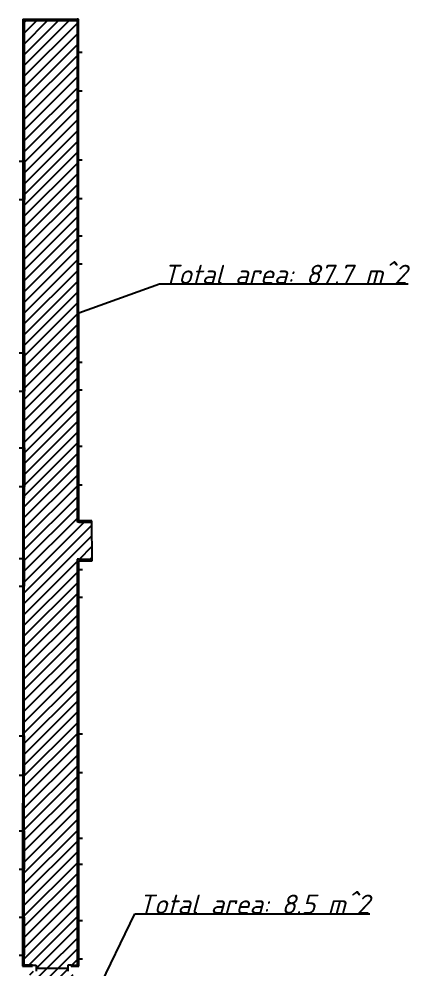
# Model space of a CAD drawing. Header units: millimetres. Extents: x 137411 to 273116, y -37 to 79573.
# Drawn here: x 167070 to 183380, y 39425 to 79095 of the extents above; entities that cross this region are included whole.
import ezdxf

# ---------------------------------------------------------------- set-up
doc = ezdxf.new("R2010")
doc.units = ezdxf.units.MM
doc.header["$LTSCALE"] = 0.001
doc.linetypes.add('ACAD_ISO02W100', pattern=[15, 12, -3])
doc.styles.add('GOST', font='ISOCPEUI.TTF')
doc.styles.get("Standard").update_dxf_attribs({"font": 'Arial.ttf'})
doc.dimstyles.new('Copy of ISO-25', dxfattribs={"dimtxt": 150, "dimasz": 150, "dimexe": 1.25, "dimexo": 0.625, "dimtad": 1, "dimtoh": 1, "dimtxsty": 'Standard', "dimcen": 2.5, "dimadec": 0, "dimazin": 0, "dimtfac": 1, "dimtmove": 0, "dimatfit": 3, "dimfxl": 1, "dimarcsym": 0})
pattern_1 = [(45, (-38283.82, 4044.3), (-224.5064, 224.5064), [])]

msp = doc.modelspace()

# ---------------------------------------------------------------- hatches: boundary and pattern name
h = msp.add_hatch()
h.set_pattern_fill('ANSI31', color=3, scale=100)
h.set_pattern_definition(pattern_1)
h.paths.add_polyline_path([(169489.724, 73225.875), (169489.724, 76100.875), (169489.724, 77710.875), (169489.724, 79029.872), (167298.701, 79029.872), (167296.625, 73169.872), (167296.054, 71559.872), (167293.79, 65169.873), (167293.221, 63564.873), (167292.384, 61202.873), (167291.813, 59589.873), (167290.749, 56586.873), (167290.343, 55440.873), (167288.128, 49190.874), (167287.549, 47556.874), (167286.726, 45234.874), (167286.156, 43624.874), (167285.448, 41625.874), (167284.889, 40049.874), (167284.74, 39629.021), (167632.724, 39628.897), (167781.724, 39628.897), (167781.724, 39502.897), (169106.724, 39503.897), (169106.724, 39628.897), (169249.724, 39628.897), (169489.724, 39628.897), (169489.724, 39887.874), (169489.724, 41495.874), (169489.724, 43837.874), (169489.724, 44917.874), (169489.724, 47663.874), (169489.724, 49270.874), (169489.724, 54977.874), (169489.724, 56137.874), (169489.724, 56561.897), (170114.581, 56562.086), (170114.115, 58102.063), (169561.095, 58101.896), (169489.724, 58102.063), (169489.724, 59661.874), (169489.724, 61273.874), (169489.724, 63627.875), (169489.724, 64785.875), (169489.724, 68884.875), (169489.724, 70044.875), (169489.724, 71611.875)])
h = msp.add_hatch()
h.set_pattern_fill('ANSI31', color=2, scale=100)
h.set_pattern_definition(pattern_1)
h.paths.add_polyline_path([(169613.724, 38376.897), (169399.724, 38376.897), (169334.724, 38376.897), (169334.724, 39378.897), (169256.724, 39378.897), (169106.724, 39378.897), (169106.724, 39503.897), (167781.724, 39502.897), (167781.724, 39376.897), (167631.724, 39376.897), (167518.724, 39376.897), (167518.724, 38374.897), (167278.724, 38374.897), (167278.724, 33670.897), (167581.724, 33670.897), (167731.724, 33670.897), (167731.724, 33548.397), (169065.724, 33548.397), (169065.724, 33691.897), (169215.724, 33691.897), (169613.724, 33691.897)])

# ---------------------------------------------------------------- linework, layer by layer
for p, q in [((167233.724, 79094.895), (167231.625, 73169.895)), ((167233.724, 79094.897), (169554.724, 79094.897)), ((167233.724, 79094.895), (167298.724, 79094.872)), ((169554.724, 79094.897), (169489.724, 79094.878)), ((169554.724, 79094.897), (169554.756, 79094.897)), ((169555.175, 77710.895), (169554.756, 79094.897)), ((169489.724, 77710.875), (169705.175, 77710.941)), ((169489.724, 77710.875), (169490.212, 76100.875)), ((169555.662, 76100.895), (169555.175, 77710.895)), ((169489.724, 76100.875), (169705.662, 76100.941)), ((169556.533, 73225.895), (169555.662, 76100.895)), ((167081.625, 73169.948), (167296.625, 73169.872)), ((167231.625, 73169.895), (167231.054, 71559.895)), ((167296.625, 73169.872), (167296.054, 71559.872)), ((169489.724, 73225.875), (169706.533, 73225.941)), ((169489.724, 73225.875), (169489.724, 71611.875)), ((169557.022, 71611.895), (169556.533, 73225.895)), ((167081.054, 71559.949), (167296.054, 71559.872)), ((167231.054, 71559.895), (167228.79, 65169.896)), ((169489.724, 71611.875), (169707.022, 71611.941)), ((169557.497, 70044.895), (169557.022, 71611.895)), ((169489.724, 70044.875), (169707.497, 70044.941)), ((169489.724, 70044.875), (169489.724, 68884.875)), ((169557.848, 68884.895), (169557.497, 70044.895)), ((169489.724, 68884.875), (169707.848, 68884.941)), ((169559.09, 64785.896), (169557.848, 68884.895)), ((167078.79, 65169.949), (167293.79, 65169.873)), ((167228.79, 65169.896), (167228.221, 63564.896)), ((167293.79, 65169.873), (167293.221, 63564.873)), ((169489.724, 64785.875), (169709.09, 64785.941)), ((169489.724, 64785.875), (169489.724, 63627.875)), ((169559.441, 63627.896), (169559.09, 64785.896)), ((167078.221, 63564.949), (167293.221, 63564.873)), ((167228.221, 63564.896), (167227.384, 61202.896)), ((169489.724, 63627.875), (169709.441, 63627.941)), ((169560.154, 61273.896), (169559.441, 63627.896)), ((167077.384, 61202.949), (167292.384, 61202.873)), ((167227.384, 61202.896), (167226.813, 59589.896)), ((167292.384, 61202.896), (167291.813, 59589.873)), ((169489.724, 61273.874), (169710.154, 61273.941)), ((169489.724, 61273.874), (169489.724, 59661.874)), ((169560.642, 59661.896), (169560.154, 61273.896)), ((167076.813, 59589.949), (167291.813, 59589.873)), ((167226.813, 59589.896), (167225.749, 56586.896)), ((169489.724, 59661.874), (169710.642, 59661.941)), ((169561.095, 58166.896), (169560.642, 59661.896)), ((170114.095, 58167.063), (169561.095, 58166.896)), ((169561.095, 58102.063), (169561.095, 58101.896)), ((170114.601, 56497.064), (170114.095, 58167.063)), ((167075.749, 56586.95), (167290.749, 56586.873)), ((167225.749, 56586.896), (167225.343, 55440.896)), ((167290.749, 56586.873), (167290.343, 55440.873)), ((169563.601, 56561.897), (169489.724, 56561.897)), ((169563.601, 56496.897), (170114.601, 56497.064)), ((169563.71, 56137.897), (169563.601, 56496.897)), ((169489.724, 56137.874), (169713.71, 56137.942)), ((169489.724, 56137.874), (169489.724, 54977.874)), ((169564.061, 54977.897), (169563.71, 56137.897)), ((167075.343, 55440.95), (167290.343, 55440.873)), ((167225.343, 55440.896), (167223.128, 49190.897)), ((169489.724, 54977.874), (169714.061, 54977.942)), ((169565.79, 49270.897), (169564.061, 54977.897)), ((167073.128, 49190.95), (167288.128, 49190.874)), ((167223.128, 49190.897), (167222.549, 47556.897)), ((167288.128, 49190.874), (167287.549, 47556.874)), ((169489.724, 49270.874), (169715.79, 49270.942)), ((169489.724, 49270.874), (169490.211, 47663.874)), ((169566.276, 47663.897), (169565.79, 49270.897)), ((169489.724, 47663.874), (169716.276, 47663.943)), ((169567.108, 44917.897), (169566.276, 47663.897)), ((167072.549, 47556.95), (167287.549, 47556.874)), ((167222.549, 47556.897), (167221.726, 45234.897)), ((167071.726, 45234.95), (167286.726, 45234.874)), ((167221.726, 45234.897), (167221.156, 43624.897)), ((167286.726, 45234.874), (167286.156, 43624.874)), ((169489.724, 44917.874), (169717.108, 44917.943)), ((169489.724, 44917.874), (169489.724, 43837.874)), ((169567.435, 43837.897), (169567.108, 44917.897)), ((169489.724, 43837.874), (169717.435, 43837.943)), ((169568.145, 41495.897), (169567.435, 43837.897)), ((167071.156, 43624.95), (167286.156, 43624.874)), ((167221.156, 43624.897), (167220.448, 41625.897)), ((167070.448, 41625.95), (167285.448, 41625.874)), ((167220.448, 41625.897), (167219.889, 40049.897)), ((167285.448, 41625.874), (167284.889, 40049.874)), ((169489.724, 41495.874), (169718.145, 41495.943)), ((169489.724, 41495.874), (169489.724, 39887.874)), ((169568.632, 39887.897), (169568.145, 41495.897)), ((167069.889, 40049.951), (167284.889, 40049.874)), ((167219.889, 40049.897), (167219.724, 39583.897)), ((169489.724, 39887.874), (169718.632, 39887.943)), ((169568.724, 39583.897), (169568.632, 39887.897)), ((167219.724, 39583.897), (167632.724, 39583.897)), ((167632.724, 39583.897), (167632.724, 39628.897)), ((167632.724, 39628.897), (167781.724, 39628.897)), ((167781.724, 39628.897), (167781.724, 39376.897)), ((167781.724, 39502.897), (169106.724, 39503.897)), ((169249.724, 39628.897), (169106.724, 39628.897)), ((169106.724, 39628.897), (169106.724, 39378.897)), ((169249.724, 39583.897), (169249.724, 39628.897)), ((169249.724, 39583.897), (169568.724, 39583.897))]:
    msp.add_line(p, q)
at = {"linetype": 'ACAD_ISO02W100', "ltscale": 2000}
for p, q in [((167296.625, 73169.872), (167298.701, 79029.872)), ((167298.701, 79029.872), (169489.724, 79029.872)), ((169489.724, 79029.872), (169489.724, 77710.875)), ((169489.724, 76100.875), (169489.724, 73225.875)), ((167293.79, 65169.873), (167296.054, 71559.872)), ((169489.724, 71611.875), (169489.724, 70044.875)), ((169489.724, 68884.875), (169489.724, 64785.875)), ((167292.384, 61202.873), (167293.221, 63564.873)), ((169489.724, 63627.875), (169489.724, 61273.874)), ((167290.749, 56586.873), (167291.813, 59589.873)), ((169489.724, 59661.874), (169489.724, 58102.063)), ((169561.095, 58102.063), (169489.724, 58102.063)), ((169561.095, 58101.896), (170114.115, 58102.063)), ((169489.724, 56561.897), (170114.581, 56562.086)), ((169489.724, 56561.897), (169489.724, 56137.874)), ((167288.128, 49190.874), (167290.343, 55440.873)), ((169489.724, 54977.874), (169489.724, 49270.874)), ((169489.724, 47663.874), (169489.724, 44917.874)), ((167286.726, 45234.874), (167287.549, 47556.874)), ((169489.724, 43837.874), (169489.724, 41495.874)), ((167285.448, 41625.874), (167286.156, 43624.874)), ((167284.74, 39629.021), (167284.889, 40049.874)), ((169489.724, 39887.874), (169489.724, 39628.897)), ((167632.724, 39628.897), (167284.74, 39629.021)), ((169249.724, 39628.897), (169489.724, 39628.897))]:
    msp.add_line(p, q, dxfattribs=at)

# ---------------------------------------------------------------- texts
at = {"char_height": 800, "attachment_point": 7, "style": 'GOST'}
for s, insert in [('Total area: 87.7 m^ 2', (173076.72, 68043.836)), ('Total area: 8.5 m^ 2', (172056.123, 41769.108))]:
    msp.add_mtext(s, dxfattribs=dict(at, insert=insert))

# ---------------------------------------------------------------- leaders
at = {"annotation_type": 0, "has_hookline": 1, "hookline_direction": 0}
for points, text_width in [([(169558.469, 66835.396), (172926.095, 68043.211), (173076.095, 68043.211)], 10233.939), ([(167213.724, 32141.397), (171905.498, 41768.483), (172055.498, 41768.483)], 9653.939)]:
    msp.add_leader(points, dimstyle='Copy of ISO-25', dxfattribs=dict(at, text_width=text_width))

doc.saveas('drawing.dxf')
